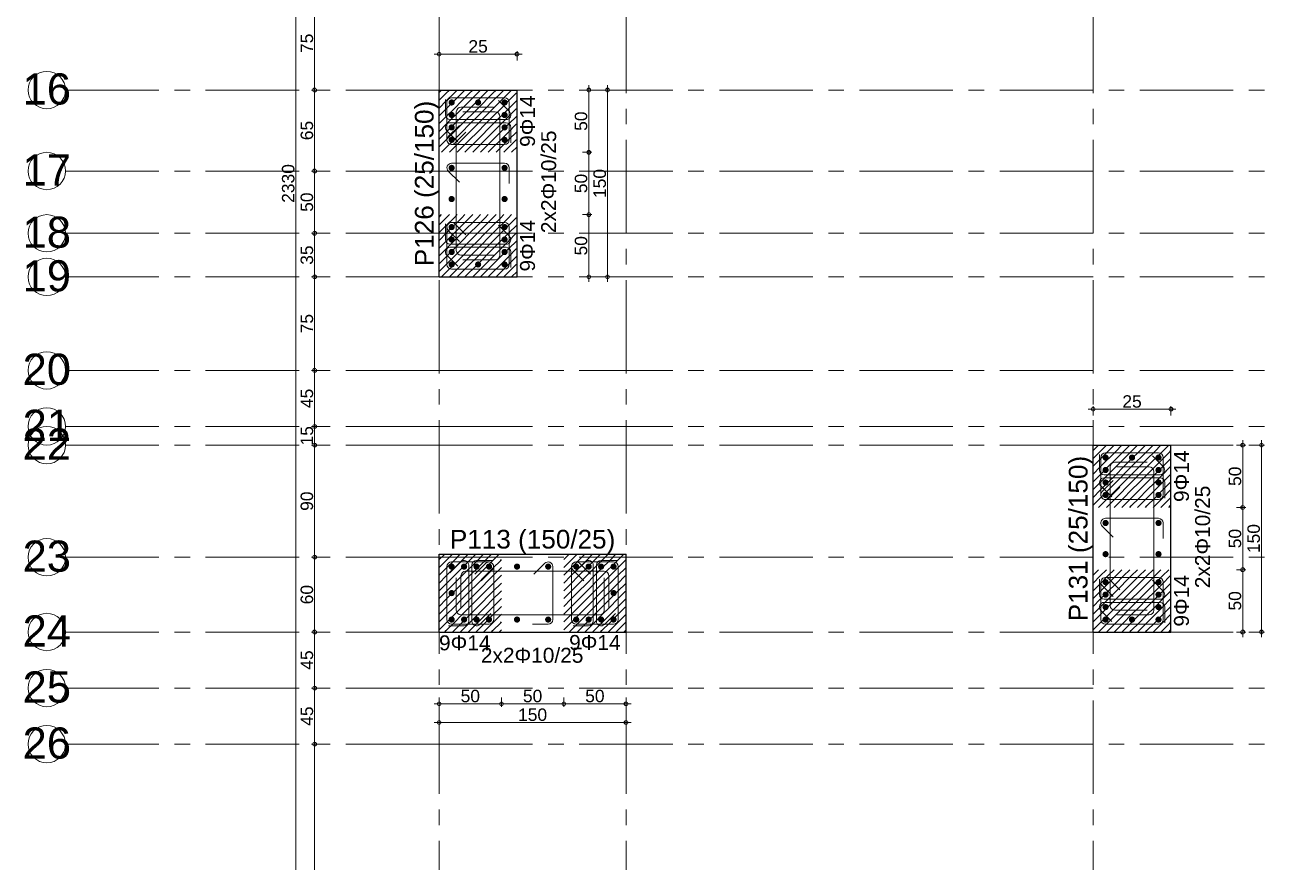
# Model space of a CAD drawing. Header units: millimetres. Extents: x 2232 to 85269, y -3593 to 5869.
# Drawn here: x 24404 to 25400, y 3782 to 4454 of the extents above; entities that cross this region are included whole.
import ezdxf

# ---------------------------------------------------------------- set-up
doc = ezdxf.new("R2010")
doc.units = ezdxf.units.MM
doc.linetypes.add('CENTER2', pattern=[112.5, 75, -12.5, 12.5, -12.5])
doc.linetypes.add('DASHDOT2', pattern=[12.7, 6.35, -3.175, 0, -3.175])
doc.layers.add('aks', color=251, linetype='DASHDOT2', lineweight=35)
for name, color, linetype in [('Donatı Yazısı', 7, 'Continuous'), ('Donatı Çizgisi', 7, 'Continuous'), ('Kolon', 7, 'Continuous'), ('Ölçülendirme', 7, 'Continuous')]:
    doc.layers.add(name, color=color, linetype=linetype)
doc.styles.add('arial_1_18', font='arial.ttf', dxfattribs={"height": 0.2})

# ---------------------------------------------------------------- blocks, each defined once
blk = doc.blocks.new('IDE999Entity6829')
at = {"layer": 'aks', "color": 250, "linetype": 'CENTER2', "lineweight": 5}
blk.add_lwpolyline([(12669.32, 200), (12669.32, 2530)], dxfattribs=at)
blk = doc.blocks.new('IDE999Entity6830')
at = {"layer": 'aks', "color": 250, "linetype": 'CENTER2', "lineweight": 5}
blk.add_lwpolyline([(12519.32, 200), (12519.32, 2530)], dxfattribs=at)
blk = doc.blocks.new('IDE999Entity6839')
at = {"layer": 'aks', "color": 250, "linetype": 'CENTER2', "lineweight": 5}
blk.add_lwpolyline([(13044.32, 200), (13044.32, 2530)], dxfattribs=at)

msp = doc.modelspace()

# ---------------------------------------------------------------- hatches: boundary and pattern name
at = {"layer": 'Donatı Çizgisi', "linetype": 'Continuous', "lineweight": 5}
h = msp.add_hatch(color=5, dxfattribs=at)
edge = h.paths.add_edge_path(flags=0)
edge.add_arc((24746.37, 4391.87), 2.5, 0, 360)
h = msp.add_hatch(color=5, dxfattribs=at)
edge = h.paths.add_edge_path(flags=0)
edge.add_arc((24767.62, 4391.87), 2.5, 0, 360)
h = msp.add_hatch(color=5, dxfattribs=at)
edge = h.paths.add_edge_path(flags=0)
edge.add_arc((24788.87, 4391.87), 2.5, 0, 360)
h = msp.add_hatch(color=5, dxfattribs=at)
edge = h.paths.add_edge_path(flags=0)
edge.add_arc((24746.37, 4381.87), 2.5, 0, 360)
h = msp.add_hatch(color=5, dxfattribs=at)
edge = h.paths.add_edge_path(flags=0)
edge.add_arc((24788.87, 4381.87), 2.5, 0, 360)
h = msp.add_hatch(color=5, dxfattribs=at)
edge = h.paths.add_edge_path(flags=0)
edge.add_arc((24746.37, 4371.87), 2.5, 0, 360)
h = msp.add_hatch(color=5, dxfattribs=at)
edge = h.paths.add_edge_path(flags=0)
edge.add_arc((24788.87, 4371.87), 2.5, 0, 360)
h = msp.add_hatch(color=5, dxfattribs=at)
edge = h.paths.add_edge_path(flags=0)
edge.add_arc((24746.37, 4361.87), 2.5, 0, 360)
h = msp.add_hatch(color=5, dxfattribs=at)
edge = h.paths.add_edge_path(flags=0)
edge.add_arc((24788.87, 4361.87), 2.5, 0, 360)
h = msp.add_hatch(color=5, dxfattribs=at)
edge = h.paths.add_edge_path(flags=0)
edge.add_arc((24746.37, 4339.37), 2.5, 0, 360)
h = msp.add_hatch(color=5, dxfattribs=at)
edge = h.paths.add_edge_path(flags=0)
edge.add_arc((24788.87, 4339.37), 2.5, 0, 360)
h = msp.add_hatch(color=5, dxfattribs=at)
edge = h.paths.add_edge_path(flags=0)
edge.add_arc((24746.37, 4314.37), 2.5, 0, 360)
h = msp.add_hatch(color=5, dxfattribs=at)
edge = h.paths.add_edge_path(flags=0)
edge.add_arc((24788.87, 4314.37), 2.5, 0, 360)
h = msp.add_hatch(color=5, dxfattribs=at)
edge = h.paths.add_edge_path(flags=0)
edge.add_arc((24746.37, 4291.87), 2.5, 0, 360)
h = msp.add_hatch(color=5, dxfattribs=at)
edge = h.paths.add_edge_path(flags=0)
edge.add_arc((24788.87, 4291.87), 2.5, 0, 360)
h = msp.add_hatch(color=5, dxfattribs=at)
edge = h.paths.add_edge_path(flags=0)
edge.add_arc((24746.37, 4281.87), 2.5, 0, 360)
h = msp.add_hatch(color=5, dxfattribs=at)
edge = h.paths.add_edge_path(flags=0)
edge.add_arc((24788.87, 4281.87), 2.5, 0, 360)
h = msp.add_hatch(color=5, dxfattribs=at)
edge = h.paths.add_edge_path(flags=0)
edge.add_arc((24746.37, 4271.87), 2.5, 0, 360)
h = msp.add_hatch(color=5, dxfattribs=at)
edge = h.paths.add_edge_path(flags=0)
edge.add_arc((24788.87, 4271.87), 2.5, 0, 360)
h = msp.add_hatch(color=5, dxfattribs=at)
edge = h.paths.add_edge_path(flags=0)
edge.add_arc((24746.37, 4261.87), 2.5, 0, 360)
h = msp.add_hatch(color=5, dxfattribs=at)
edge = h.paths.add_edge_path(flags=0)
edge.add_arc((24767.62, 4261.87), 2.5, 0, 360)
h = msp.add_hatch(color=5, dxfattribs=at)
edge = h.paths.add_edge_path(flags=0)
edge.add_arc((24788.87, 4261.87), 2.5, 0, 360)
h = msp.add_hatch(color=5, dxfattribs=at)
edge = h.paths.add_edge_path(flags=0)
edge.add_arc((25271.37, 4106.87), 2.5, 0, 360)
h = msp.add_hatch(color=5, dxfattribs=at)
edge = h.paths.add_edge_path(flags=0)
edge.add_arc((25292.62, 4106.87), 2.5, 0, 360)
h = msp.add_hatch(color=5, dxfattribs=at)
edge = h.paths.add_edge_path(flags=0)
edge.add_arc((25313.87, 4106.87), 2.5, 0, 360)
h = msp.add_hatch(color=5, dxfattribs=at)
edge = h.paths.add_edge_path(flags=0)
edge.add_arc((25271.37, 4096.87), 2.5, 0, 360)
h = msp.add_hatch(color=5, dxfattribs=at)
edge = h.paths.add_edge_path(flags=0)
edge.add_arc((25313.87, 4096.87), 2.5, 0, 360)
h = msp.add_hatch(color=5, dxfattribs=at)
edge = h.paths.add_edge_path(flags=0)
edge.add_arc((25271.37, 4086.87), 2.5, 0, 360)
h = msp.add_hatch(color=5, dxfattribs=at)
edge = h.paths.add_edge_path(flags=0)
edge.add_arc((25313.87, 4086.87), 2.5, 0, 360)
h = msp.add_hatch(color=5, dxfattribs=at)
edge = h.paths.add_edge_path(flags=0)
edge.add_arc((25271.37, 4076.87), 2.5, 0, 360)
h = msp.add_hatch(color=5, dxfattribs=at)
edge = h.paths.add_edge_path(flags=0)
edge.add_arc((25313.87, 4076.87), 2.5, 0, 360)
h = msp.add_hatch(color=5, dxfattribs=at)
edge = h.paths.add_edge_path(flags=0)
edge.add_arc((25271.37, 4054.37), 2.5, 0, 360)
h = msp.add_hatch(color=5, dxfattribs=at)
edge = h.paths.add_edge_path(flags=0)
edge.add_arc((25313.87, 4054.37), 2.5, 0, 360)
h = msp.add_hatch(color=5, dxfattribs=at)
edge = h.paths.add_edge_path(flags=0)
edge.add_arc((25271.37, 4029.37), 2.5, 0, 360)
h = msp.add_hatch(color=5, dxfattribs=at)
edge = h.paths.add_edge_path(flags=0)
edge.add_arc((25313.87, 4029.37), 2.5, 0, 360)
h = msp.add_hatch(color=5, dxfattribs=at)
edge = h.paths.add_edge_path(flags=0)
edge.add_arc((24746.37, 4019.37), 2.5, 0, 360)
h = msp.add_hatch(color=5, dxfattribs=at)
edge = h.paths.add_edge_path(flags=0)
edge.add_arc((24756.37, 4019.37), 2.5, 0, 360)
h = msp.add_hatch(color=5, dxfattribs=at)
edge = h.paths.add_edge_path(flags=0)
edge.add_arc((24766.37, 4019.37), 2.5, 0, 360)
h = msp.add_hatch(color=5, dxfattribs=at)
edge = h.paths.add_edge_path(flags=0)
edge.add_arc((24776.37, 4019.37), 2.5, 0, 360)
h = msp.add_hatch(color=5, dxfattribs=at)
edge = h.paths.add_edge_path(flags=0)
edge.add_arc((24798.87, 4019.37), 2.5, 0, 360)
h = msp.add_hatch(color=5, dxfattribs=at)
edge = h.paths.add_edge_path(flags=0)
edge.add_arc((24823.87, 4019.37), 2.5, 0, 360)
h = msp.add_hatch(color=5, dxfattribs=at)
edge = h.paths.add_edge_path(flags=0)
edge.add_arc((24846.37, 4019.37), 2.5, 0, 360)
h = msp.add_hatch(color=5, dxfattribs=at)
edge = h.paths.add_edge_path(flags=0)
edge.add_arc((24856.37, 4019.37), 2.5, 0, 360)
h = msp.add_hatch(color=5, dxfattribs=at)
edge = h.paths.add_edge_path(flags=0)
edge.add_arc((24866.37, 4019.37), 2.5, 0, 360)
h = msp.add_hatch(color=5, dxfattribs=at)
edge = h.paths.add_edge_path(flags=0)
edge.add_arc((24876.37, 4019.37), 2.5, 0, 360)
h = msp.add_hatch(color=5, dxfattribs=at)
edge = h.paths.add_edge_path(flags=0)
edge.add_arc((25271.37, 4006.87), 2.5, 0, 360)
h = msp.add_hatch(color=5, dxfattribs=at)
edge = h.paths.add_edge_path(flags=0)
edge.add_arc((25313.87, 4006.87), 2.5, 0, 360)
h = msp.add_hatch(color=5, dxfattribs=at)
edge = h.paths.add_edge_path(flags=0)
edge.add_arc((24746.37, 3998.12), 2.5, 0, 360)
h = msp.add_hatch(color=5, dxfattribs=at)
edge = h.paths.add_edge_path(flags=0)
edge.add_arc((24876.37, 3998.12), 2.5, 0, 360)
h = msp.add_hatch(color=5, dxfattribs=at)
edge = h.paths.add_edge_path(flags=0)
edge.add_arc((25271.37, 3996.87), 2.5, 0, 360)
h = msp.add_hatch(color=5, dxfattribs=at)
edge = h.paths.add_edge_path(flags=0)
edge.add_arc((25313.87, 3996.87), 2.5, 0, 360)
h = msp.add_hatch(color=5, dxfattribs=at)
edge = h.paths.add_edge_path(flags=0)
edge.add_arc((25271.37, 3986.87), 2.5, 0, 360)
h = msp.add_hatch(color=5, dxfattribs=at)
edge = h.paths.add_edge_path(flags=0)
edge.add_arc((25313.87, 3986.87), 2.5, 0, 360)
h = msp.add_hatch(color=5, dxfattribs=at)
edge = h.paths.add_edge_path(flags=0)
edge.add_arc((24746.37, 3976.87), 2.5, 0, 360)
h = msp.add_hatch(color=5, dxfattribs=at)
edge = h.paths.add_edge_path(flags=0)
edge.add_arc((24756.37, 3976.87), 2.5, 0, 360)
h = msp.add_hatch(color=5, dxfattribs=at)
edge = h.paths.add_edge_path(flags=0)
edge.add_arc((24766.37, 3976.87), 2.5, 0, 360)
h = msp.add_hatch(color=5, dxfattribs=at)
edge = h.paths.add_edge_path(flags=0)
edge.add_arc((24776.37, 3976.87), 2.5, 0, 360)
h = msp.add_hatch(color=5, dxfattribs=at)
edge = h.paths.add_edge_path(flags=0)
edge.add_arc((24798.87, 3976.87), 2.5, 0, 360)
h = msp.add_hatch(color=5, dxfattribs=at)
edge = h.paths.add_edge_path(flags=0)
edge.add_arc((24823.87, 3976.87), 2.5, 0, 360)
h = msp.add_hatch(color=5, dxfattribs=at)
edge = h.paths.add_edge_path(flags=0)
edge.add_arc((24846.37, 3976.87), 2.5, 0, 360)
h = msp.add_hatch(color=5, dxfattribs=at)
edge = h.paths.add_edge_path(flags=0)
edge.add_arc((24856.37, 3976.87), 2.5, 0, 360)
h = msp.add_hatch(color=5, dxfattribs=at)
edge = h.paths.add_edge_path(flags=0)
edge.add_arc((24866.37, 3976.87), 2.5, 0, 360)
h = msp.add_hatch(color=5, dxfattribs=at)
edge = h.paths.add_edge_path(flags=0)
edge.add_arc((24876.37, 3976.87), 2.5, 0, 360)
h = msp.add_hatch(color=5, dxfattribs=at)
edge = h.paths.add_edge_path(flags=0)
edge.add_arc((25271.37, 3976.87), 2.5, 0, 360)
h = msp.add_hatch(color=5, dxfattribs=at)
edge = h.paths.add_edge_path(flags=0)
edge.add_arc((25292.62, 3976.87), 2.5, 0, 360)
h = msp.add_hatch(color=5, dxfattribs=at)
edge = h.paths.add_edge_path(flags=0)
edge.add_arc((25313.87, 3976.87), 2.5, 0, 360)

# ---------------------------------------------------------------- linework, layer by layer
at = {"layer": 'aks', "color": 250, "linetype": 'CENTER2', "lineweight": 5}
for points in [[(24436.37, 4401.87), (24736.37, 4401.87)], [(24736.37, 4401.87), (27996.37, 4401.87)], [(24436.37, 4336.87), (24736.37, 4336.87)], [(24736.37, 4336.87), (27996.37, 4336.87)], [(24436.37, 4286.87), (24736.37, 4286.87)], [(24736.37, 4286.87), (27996.37, 4286.87)], [(24436.37, 4251.87), (24736.37, 4251.87)], [(24736.37, 4251.87), (27996.37, 4251.87)], [(24436.37, 4176.87), (24736.37, 4176.87)], [(24736.37, 4176.87), (27996.37, 4176.87)], [(24436.37, 4131.87), (24736.37, 4131.87)], [(24736.37, 4131.87), (27996.37, 4131.87)], [(24436.37, 4116.87), (24736.37, 4116.87)], [(24736.37, 4116.87), (27996.37, 4116.87)], [(24436.37, 4026.87), (24736.37, 4026.87)], [(24736.37, 4026.87), (27996.37, 4026.87)], [(24436.37, 3966.87), (24736.37, 3966.87)], [(24736.37, 3966.87), (27996.37, 3966.87)], [(24436.37, 3921.87), (24736.37, 3921.87)], [(24736.37, 3921.87), (27996.37, 3921.87)], [(24436.37, 3876.87), (24736.37, 3876.87)], [(24736.37, 3876.87), (27996.37, 3876.87)]]:
    msp.add_lwpolyline(points, dxfattribs=at)
at = {"layer": 'aks', "color": 30, "linetype": 'Continuous', "lineweight": 5}
for centre in [(24421.37, 4401.87), (24421.37, 4336.87), (24421.37, 4286.87), (24421.37, 4251.87), (24421.37, 4176.87), (24421.37, 4131.87), (24421.37, 4116.87), (24421.37, 4026.87), (24421.37, 3966.87), (24421.37, 3921.87), (24421.37, 3876.87)]:
    msp.add_circle(centre, 15, dxfattribs=at)
at = {"layer": 'Donatı Çizgisi', "color": 1, "linetype": 'Continuous', "lineweight": 5}
for points in [[(24741.37, 4381.87), (24741.37, 4394.37)], [(24783.93, 4393.36), (24792.77, 4384.52)], [(24750.12, 4273.12), (24750.12, 4384.37)], [(24753.87, 4388.12), (24779.87, 4388.12)], [(24781.37, 4384.37), (24755.37, 4384.37)], [(24790.12, 4378.12), (24745.12, 4378.12)], [(24745.12, 4375.62), (24790.12, 4375.62)], [(24785.12, 4269.37), (24785.12, 4380.62)], [(24793.87, 4371.87), (24793.87, 4359.37)], [(24751.3, 4360.38), (24742.46, 4369.22)], [(24746.37, 4343.12), (24788.87, 4343.12)], [(24752.55, 4327.88), (24743.71, 4336.72)], [(24792.62, 4339.37), (24792.62, 4326.87)], [(24741.37, 4281.87), (24741.37, 4294.37)], [(24783.93, 4293.36), (24792.77, 4284.52)], [(24790.12, 4278.12), (24745.12, 4278.12)], [(24745.12, 4275.62), (24790.12, 4275.62)], [(24751.3, 4260.38), (24742.46, 4269.22)], [(24779.87, 4269.37), (24753.87, 4269.37)], [(24755.37, 4265.62), (24781.37, 4265.62)], [(24793.87, 4271.87), (24793.87, 4259.37)], [(25266.37, 4096.87), (25266.37, 4109.37)], [(25278.87, 4103.12), (25304.87, 4103.12)], [(25308.93, 4108.36), (25317.77, 4099.52)], [(25315.12, 4093.12), (25270.12, 4093.12)], [(25275.12, 3988.12), (25275.12, 4099.37)], [(25306.37, 4099.37), (25280.37, 4099.37)], [(25310.12, 3984.37), (25310.12, 4095.62)], [(25276.3, 4075.38), (25267.46, 4084.22)], [(25270.12, 4090.62), (25315.12, 4090.62)], [(25318.87, 4086.87), (25318.87, 4074.37)], [(25271.37, 4058.12), (25313.87, 4058.12)], [(25317.62, 4054.37), (25317.62, 4041.87)], [(25277.55, 4042.88), (25268.71, 4051.72)], [(24744.87, 4014.43), (24753.71, 4023.27)], [(24766.37, 4024.37), (24778.87, 4024.37)], [(24844.87, 4014.43), (24853.71, 4023.27)], [(24866.37, 4024.37), (24878.87, 4024.37)], [(24757.62, 4015.62), (24868.87, 4015.62)], [(24760.12, 4020.62), (24760.12, 3975.62)], [(24762.62, 3975.62), (24762.62, 4020.62)], [(24812.37, 4013.18), (24821.21, 4022.02)], [(24827.62, 4019.37), (24827.62, 3976.87)], [(24860.12, 4020.62), (24860.12, 3975.62)], [(24862.62, 3975.62), (24862.62, 4020.62)], [(24750.12, 4010.37), (24750.12, 3984.37)], [(24753.87, 3985.87), (24753.87, 4011.87)], [(24868.87, 3984.37), (24868.87, 4010.37)], [(24872.62, 4011.87), (24872.62, 3985.87)], [(25266.37, 3996.87), (25266.37, 4009.37)], [(25308.93, 4008.36), (25317.77, 3999.52)], [(25276.3, 3975.38), (25267.46, 3984.22)], [(25315.12, 3993.12), (25270.12, 3993.12)], [(25270.12, 3990.62), (25315.12, 3990.62)], [(25304.87, 3984.37), (25278.87, 3984.37)], [(25318.87, 3986.87), (25318.87, 3974.37)], [(24753.87, 3980.62), (24865.12, 3980.62)], [(24777.86, 3981.8), (24769.02, 3972.97)], [(24877.86, 3981.8), (24869.02, 3972.97)], [(25280.37, 3980.62), (25306.37, 3980.62)], [(24756.37, 3971.87), (24743.87, 3971.87)], [(24823.87, 3973.12), (24811.37, 3973.12)], [(24856.37, 3971.87), (24843.87, 3971.87)]]:
    msp.add_lwpolyline(points, dxfattribs=at)
at = {"layer": 'Donatı Çizgisi', "color": 5, "linetype": 'Continuous', "lineweight": 5}
for points in [[(24742.62, 4361.87), (24742.62, 4391.87)], [(24746.37, 4395.62), (24788.87, 4395.62)], [(24792.62, 4391.87), (24792.62, 4361.87)], [(24743.71, 4364.52), (24752.55, 4373.36)], [(24757.86, 4368.05), (24749.02, 4359.22)], [(24788.87, 4358.12), (24746.37, 4358.12)], [(24788.87, 4295.62), (24746.37, 4295.62)], [(24757.86, 4285.68), (24749.02, 4294.52)], [(24742.62, 4291.87), (24742.62, 4261.87)], [(24743.71, 4289.22), (24752.55, 4280.38)], [(24792.62, 4261.87), (24792.62, 4291.87)], [(24746.37, 4258.12), (24788.87, 4258.12)], [(25267.62, 4076.87), (25267.62, 4106.87)], [(25271.37, 4110.62), (25313.87, 4110.62)], [(25317.62, 4106.87), (25317.62, 4076.87)], [(25268.71, 4079.52), (25277.55, 4088.36)], [(25282.86, 4083.05), (25274.02, 4074.22)], [(25313.87, 4073.12), (25271.37, 4073.12)], [(24776.37, 4023.12), (24746.37, 4023.12)], [(24846.37, 4023.12), (24876.37, 4023.12)], [(24742.62, 4019.37), (24742.62, 3976.87)], [(24773.71, 4022.02), (24764.87, 4013.18)], [(24770.18, 4007.88), (24779.02, 4016.72)], [(24780.12, 3976.87), (24780.12, 4019.37)], [(24842.62, 3976.87), (24842.62, 4019.37)], [(24852.55, 4007.88), (24843.71, 4016.72)], [(24849.02, 4022.02), (24857.86, 4013.18)], [(24880.12, 4019.37), (24880.12, 3976.87)], [(25267.62, 4006.87), (25267.62, 3976.87)], [(25268.71, 4004.22), (25277.55, 3995.38)], [(25313.87, 4010.62), (25271.37, 4010.62)], [(25282.86, 4000.68), (25274.02, 4009.52)], [(25317.62, 3976.87), (25317.62, 4006.87)], [(24746.37, 3973.12), (24776.37, 3973.12)], [(24876.37, 3973.12), (24846.37, 3973.12)], [(25271.37, 3973.12), (25313.87, 3973.12)]]:
    msp.add_lwpolyline(points, dxfattribs=at)
for centre, start, end in [((24746.37, 4391.87), 90, 180), ((24788.87, 4391.87), 0, 90), ((24746.37, 4361.87), 135, 270), ((24746.37, 4361.87), 180, 315), ((24788.87, 4361.87), 270, 0), ((24746.37, 4291.87), 45, 180), ((24746.37, 4291.87), 90, 225), ((24788.87, 4291.87), 0, 90), ((24746.37, 4261.87), 180, 270), ((24788.87, 4261.87), 270, 0), ((25271.37, 4106.87), 90, 180), ((25313.87, 4106.87), 0, 90), ((25271.37, 4076.87), 135, 270), ((25271.37, 4076.87), 180, 315), ((25313.87, 4076.87), 270, 0), ((24746.37, 4019.37), 90, 180), ((24776.37, 4019.37), 0, 135), ((24776.37, 4019.37), 315, 90), ((24846.37, 4019.37), 90, 225), ((24846.37, 4019.37), 45, 180), ((24876.37, 4019.37), 0, 90), ((25271.37, 4006.87), 45, 180), ((25271.37, 4006.87), 90, 225), ((25313.87, 4006.87), 0, 90), ((24746.37, 3976.87), 180, 270), ((24776.37, 3976.87), 270, 0), ((24846.37, 3976.87), 180, 270), ((24876.37, 3976.87), 270, 0), ((25271.37, 3976.87), 180, 270), ((25313.87, 3976.87), 270, 0)]:
    msp.add_arc(centre, 3.75, start, end, dxfattribs=at)
at = {"layer": 'Donatı Çizgisi', "color": 1, "linetype": 'Continuous', "lineweight": 5}
for centre, start, end in [((24745.12, 4381.87), 180, 270), ((24753.87, 4384.37), 90, 180), ((24781.37, 4380.62), 0, 90), ((24790.12, 4381.87), 270, 45), ((24745.12, 4371.87), 90, 225), ((24790.12, 4371.87), 0, 90), ((24746.37, 4339.37), 90, 225), ((24788.87, 4339.37), 0, 90), ((24790.12, 4281.87), 270, 45), ((24745.12, 4281.87), 180, 270), ((24745.12, 4271.87), 90, 225), ((24753.87, 4273.12), 180, 270), ((24790.12, 4271.87), 0, 90), ((24781.37, 4269.37), 270, 0), ((25278.87, 4099.37), 90, 180), ((25270.12, 4096.87), 180, 270), ((25306.37, 4095.62), 0, 90), ((25315.12, 4096.87), 270, 45), ((25270.12, 4086.87), 90, 225), ((25315.12, 4086.87), 0, 90), ((25271.37, 4054.37), 90, 225), ((25313.87, 4054.37), 0, 90), ((24756.37, 4020.62), 0, 135), ((24766.37, 4020.62), 90, 180), ((24823.87, 4019.37), 0, 135), ((24856.37, 4020.62), 0, 135), ((24866.37, 4020.62), 90, 180), ((24757.62, 4011.87), 90, 180), ((24868.87, 4011.87), 0, 90), ((25270.12, 3996.87), 180, 270), ((25315.12, 3996.87), 270, 45), ((24753.87, 3984.37), 180, 270), ((24865.12, 3984.37), 270, 0), ((25270.12, 3986.87), 90, 225), ((25278.87, 3988.12), 180, 270), ((25306.37, 3984.37), 270, 0), ((25315.12, 3986.87), 0, 90), ((24756.37, 3975.62), 270, 0), ((24766.37, 3975.62), 180, 315), ((24823.87, 3976.87), 270, 0), ((24856.37, 3975.62), 270, 0), ((24866.37, 3975.62), 180, 315)]:
    msp.add_arc(centre, 3.75, start, end, dxfattribs=at)
at = {"layer": 'Kolon', "color": 251, "linetype": 'Continuous', "lineweight": -3}
for points in [[(24736.37, 4399.94), (24738.29, 4401.87)], [(24742.04, 4399.37), (24744.54, 4401.87)], [(24748.29, 4399.37), (24750.79, 4401.87)], [(24754.54, 4399.37), (24757.04, 4401.87)], [(24760.79, 4399.37), (24763.29, 4401.87)], [(24767.04, 4399.37), (24769.54, 4401.87)], [(24773.29, 4399.37), (24775.79, 4401.87)], [(24779.54, 4399.37), (24782.04, 4401.87)], [(24785.79, 4399.37), (24788.29, 4401.87)], [(24792.04, 4399.37), (24794.54, 4401.87)], [(24736.37, 4393.69), (24742.04, 4399.37)], [(24736.37, 4387.44), (24742.04, 4393.12)], [(24742.04, 4386.87), (24754.54, 4399.37)], [(24742.04, 4393.12), (24748.29, 4399.37)], [(24748.29, 4386.87), (24754.54, 4393.12)], [(24754.54, 4386.87), (24767.04, 4399.37)], [(24754.54, 4393.12), (24760.79, 4399.37)], [(24760.79, 4386.87), (24767.04, 4393.12)], [(24767.04, 4386.87), (24779.54, 4399.37)], [(24767.04, 4393.12), (24773.29, 4399.37)], [(24773.29, 4386.87), (24779.54, 4393.12)], [(24779.54, 4386.87), (24792.04, 4399.37)], [(24779.54, 4393.12), (24785.79, 4399.37)], [(24785.79, 4386.87), (24792.04, 4393.12)], [(24792.04, 4393.12), (24798.29, 4399.37)], [(24792.04, 4386.87), (24798.87, 4393.69)], [(24798.29, 4399.37), (24798.87, 4399.94)], [(24736.37, 4381.19), (24742.04, 4386.87)], [(24742.04, 4374.37), (24754.54, 4386.87)], [(24742.04, 4380.62), (24748.29, 4386.87)], [(24754.54, 4374.37), (24767.04, 4386.87)], [(24754.54, 4380.62), (24760.79, 4386.87)], [(24767.04, 4374.37), (24779.54, 4386.87)], [(24767.04, 4380.62), (24773.29, 4386.87)], [(24779.54, 4374.37), (24792.04, 4386.87)], [(24779.54, 4380.62), (24785.79, 4386.87)], [(24792.04, 4380.62), (24798.29, 4386.87)], [(24798.29, 4386.87), (24798.87, 4387.44)], [(24736.37, 4374.94), (24742.04, 4380.62)], [(24736.37, 4368.69), (24742.04, 4374.37)], [(24742.04, 4361.87), (24754.54, 4374.37)], [(24742.04, 4368.12), (24748.29, 4374.37)], [(24748.29, 4374.37), (24754.54, 4380.62)], [(24754.54, 4361.87), (24767.04, 4374.37)], [(24754.54, 4368.12), (24760.79, 4374.37)], [(24760.79, 4374.37), (24767.04, 4380.62)], [(24767.04, 4361.87), (24779.54, 4374.37)], [(24767.04, 4368.12), (24773.29, 4374.37)], [(24773.29, 4374.37), (24779.54, 4380.62)], [(24779.54, 4361.87), (24792.04, 4374.37)], [(24779.54, 4368.12), (24785.79, 4374.37)], [(24785.79, 4374.37), (24792.04, 4380.62)], [(24792.04, 4374.37), (24798.87, 4381.19)], [(24792.04, 4368.12), (24798.29, 4374.37)], [(24798.29, 4374.37), (24798.87, 4374.94)], [(24736.37, 4362.44), (24742.04, 4368.12)], [(24736.37, 4356.19), (24742.04, 4361.87)], [(24742.04, 4355.62), (24748.29, 4361.87)], [(24744.54, 4351.87), (24754.54, 4361.87)], [(24748.29, 4361.87), (24754.54, 4368.12)], [(24754.54, 4355.62), (24760.79, 4361.87)], [(24757.04, 4351.87), (24767.04, 4361.87)], [(24760.79, 4361.87), (24767.04, 4368.12)], [(24767.04, 4355.62), (24773.29, 4361.87)], [(24769.54, 4351.87), (24779.54, 4361.87)], [(24773.29, 4361.87), (24779.54, 4368.12)], [(24779.54, 4355.62), (24785.79, 4361.87)], [(24782.04, 4351.87), (24792.04, 4361.87)], [(24785.79, 4361.87), (24792.04, 4368.12)], [(24792.04, 4361.87), (24798.87, 4368.69)], [(24792.04, 4355.62), (24798.29, 4361.87)], [(24798.29, 4361.87), (24798.87, 4362.44)], [(24738.29, 4351.87), (24742.04, 4355.62)], [(24750.79, 4351.87), (24754.54, 4355.62)], [(24763.29, 4351.87), (24767.04, 4355.62)], [(24775.79, 4351.87), (24779.54, 4355.62)], [(24788.29, 4351.87), (24792.04, 4355.62)], [(24794.54, 4351.87), (24798.87, 4356.19)], [(24736.37, 4299.94), (24738.29, 4301.87)], [(24736.37, 4293.69), (24742.04, 4299.37)], [(24736.37, 4287.44), (24742.04, 4293.12)], [(24742.04, 4299.37), (24744.54, 4301.87)], [(24742.04, 4286.87), (24754.54, 4299.37)], [(24742.04, 4293.12), (24748.29, 4299.37)], [(24748.29, 4299.37), (24750.79, 4301.87)], [(24748.29, 4286.87), (24754.54, 4293.12)], [(24754.54, 4299.37), (24757.04, 4301.87)], [(24754.54, 4286.87), (24767.04, 4299.37)], [(24754.54, 4293.12), (24760.79, 4299.37)], [(24760.79, 4299.37), (24763.29, 4301.87)], [(24760.79, 4286.87), (24767.04, 4293.12)], [(24767.04, 4299.37), (24769.54, 4301.87)], [(24767.04, 4286.87), (24779.54, 4299.37)], [(24767.04, 4293.12), (24773.29, 4299.37)], [(24773.29, 4299.37), (24775.79, 4301.87)], [(24773.29, 4286.87), (24779.54, 4293.12)], [(24779.54, 4299.37), (24782.04, 4301.87)], [(24779.54, 4286.87), (24792.04, 4299.37)], [(24779.54, 4293.12), (24785.79, 4299.37)], [(24785.79, 4299.37), (24788.29, 4301.87)], [(24785.79, 4286.87), (24792.04, 4293.12)], [(24792.04, 4299.37), (24794.54, 4301.87)], [(24792.04, 4293.12), (24798.29, 4299.37)], [(24792.04, 4286.87), (24798.87, 4293.69)], [(24798.29, 4299.37), (24798.87, 4299.94)], [(24736.37, 4281.19), (24742.04, 4286.87)], [(24742.04, 4274.37), (24754.54, 4286.87)], [(24742.04, 4280.62), (24748.29, 4286.87)], [(24754.54, 4274.37), (24767.04, 4286.87)], [(24754.54, 4280.62), (24760.79, 4286.87)], [(24767.04, 4274.37), (24779.54, 4286.87)], [(24767.04, 4280.62), (24773.29, 4286.87)], [(24779.54, 4274.37), (24792.04, 4286.87)], [(24779.54, 4280.62), (24785.79, 4286.87)], [(24792.04, 4280.62), (24798.29, 4286.87)], [(24798.29, 4286.87), (24798.87, 4287.44)], [(24736.37, 4274.94), (24742.04, 4280.62)], [(24736.37, 4268.69), (24742.04, 4274.37)], [(24742.04, 4261.87), (24754.54, 4274.37)], [(24742.04, 4268.12), (24748.29, 4274.37)], [(24748.29, 4274.37), (24754.54, 4280.62)], [(24754.54, 4261.87), (24767.04, 4274.37)], [(24754.54, 4268.12), (24760.79, 4274.37)], [(24760.79, 4274.37), (24767.04, 4280.62)], [(24767.04, 4261.87), (24779.54, 4274.37)], [(24767.04, 4268.12), (24773.29, 4274.37)], [(24773.29, 4274.37), (24779.54, 4280.62)], [(24779.54, 4261.87), (24792.04, 4274.37)], [(24779.54, 4268.12), (24785.79, 4274.37)], [(24785.79, 4274.37), (24792.04, 4280.62)], [(24792.04, 4274.37), (24798.87, 4281.19)], [(24792.04, 4268.12), (24798.29, 4274.37)], [(24798.29, 4274.37), (24798.87, 4274.94)], [(24736.37, 4262.44), (24742.04, 4268.12)], [(24748.29, 4261.87), (24754.54, 4268.12)], [(24760.79, 4261.87), (24767.04, 4268.12)], [(24773.29, 4261.87), (24779.54, 4268.12)], [(24785.79, 4261.87), (24792.04, 4268.12)], [(24792.04, 4261.87), (24798.87, 4268.69)], [(24798.29, 4261.87), (24798.87, 4262.44)], [(24736.37, 4256.19), (24742.04, 4261.87)], [(24738.29, 4251.87), (24742.04, 4255.62)], [(24742.04, 4255.62), (24748.29, 4261.87)], [(24744.54, 4251.87), (24754.54, 4261.87)], [(24750.79, 4251.87), (24754.54, 4255.62)], [(24754.54, 4255.62), (24760.79, 4261.87)], [(24757.04, 4251.87), (24767.04, 4261.87)], [(24763.29, 4251.87), (24767.04, 4255.62)], [(24767.04, 4255.62), (24773.29, 4261.87)], [(24769.54, 4251.87), (24779.54, 4261.87)], [(24775.79, 4251.87), (24779.54, 4255.62)], [(24779.54, 4255.62), (24785.79, 4261.87)], [(24782.04, 4251.87), (24792.04, 4261.87)], [(24788.29, 4251.87), (24792.04, 4255.62)], [(24792.04, 4255.62), (24798.29, 4261.87)], [(24794.54, 4251.87), (24798.87, 4256.19)], [(25261.37, 4112.44), (25265.79, 4116.87)], [(25267.04, 4111.87), (25272.04, 4116.87)], [(25273.29, 4111.87), (25278.29, 4116.87)], [(25279.54, 4111.87), (25284.54, 4116.87)], [(25285.79, 4111.87), (25290.79, 4116.87)], [(25292.04, 4111.87), (25297.04, 4116.87)], [(25298.29, 4111.87), (25303.29, 4116.87)], [(25304.54, 4111.87), (25309.54, 4116.87)], [(25310.79, 4111.87), (25315.79, 4116.87)], [(25317.04, 4111.87), (25322.04, 4116.87)], [(25261.37, 4106.19), (25267.04, 4111.87)], [(25261.37, 4099.94), (25267.04, 4105.62)], [(25267.04, 4099.37), (25279.54, 4111.87)], [(25267.04, 4105.62), (25273.29, 4111.87)], [(25273.29, 4099.37), (25279.54, 4105.62)], [(25279.54, 4099.37), (25292.04, 4111.87)], [(25279.54, 4105.62), (25285.79, 4111.87)], [(25285.79, 4099.37), (25292.04, 4105.62)], [(25292.04, 4099.37), (25304.54, 4111.87)], [(25292.04, 4105.62), (25298.29, 4111.87)], [(25298.29, 4099.37), (25304.54, 4105.62)], [(25304.54, 4099.37), (25317.04, 4111.87)], [(25304.54, 4105.62), (25310.79, 4111.87)], [(25310.79, 4099.37), (25317.04, 4105.62)], [(25317.04, 4105.62), (25323.29, 4111.87)], [(25317.04, 4099.37), (25323.87, 4106.19)], [(25323.29, 4111.87), (25323.87, 4112.44)], [(25261.37, 4093.69), (25267.04, 4099.37)], [(25261.37, 4087.44), (25267.04, 4093.12)], [(25267.04, 4086.87), (25279.54, 4099.37)], [(25267.04, 4093.12), (25273.29, 4099.37)], [(25273.29, 4086.87), (25279.54, 4093.12)], [(25279.54, 4086.87), (25292.04, 4099.37)], [(25279.54, 4093.12), (25285.79, 4099.37)], [(25285.79, 4086.87), (25292.04, 4093.12)], [(25292.04, 4086.87), (25304.54, 4099.37)], [(25292.04, 4093.12), (25298.29, 4099.37)], [(25298.29, 4086.87), (25304.54, 4093.12)], [(25304.54, 4086.87), (25317.04, 4099.37)], [(25304.54, 4093.12), (25310.79, 4099.37)], [(25310.79, 4086.87), (25317.04, 4093.12)], [(25317.04, 4093.12), (25323.29, 4099.37)], [(25317.04, 4086.87), (25323.87, 4093.69)], [(25323.29, 4099.37), (25323.87, 4099.94)], [(25261.37, 4081.19), (25267.04, 4086.87)], [(25267.04, 4074.37), (25279.54, 4086.87)], [(25267.04, 4080.62), (25273.29, 4086.87)], [(25279.54, 4074.37), (25292.04, 4086.87)], [(25279.54, 4080.62), (25285.79, 4086.87)], [(25292.04, 4074.37), (25304.54, 4086.87)], [(25292.04, 4080.62), (25298.29, 4086.87)], [(25304.54, 4074.37), (25317.04, 4086.87)], [(25304.54, 4080.62), (25310.79, 4086.87)], [(25317.04, 4080.62), (25323.29, 4086.87)], [(25323.29, 4086.87), (25323.87, 4087.44)], [(25261.37, 4074.94), (25267.04, 4080.62)], [(25261.37, 4068.69), (25267.04, 4074.37)], [(25267.04, 4068.12), (25273.29, 4074.37)], [(25272.04, 4066.87), (25279.54, 4074.37)], [(25273.29, 4074.37), (25279.54, 4080.62)], [(25279.54, 4068.12), (25285.79, 4074.37)], [(25284.54, 4066.87), (25292.04, 4074.37)], [(25285.79, 4074.37), (25292.04, 4080.62)], [(25292.04, 4068.12), (25298.29, 4074.37)], [(25297.04, 4066.87), (25304.54, 4074.37)], [(25298.29, 4074.37), (25304.54, 4080.62)], [(25304.54, 4068.12), (25310.79, 4074.37)], [(25309.54, 4066.87), (25317.04, 4074.37)], [(25310.79, 4074.37), (25317.04, 4080.62)], [(25317.04, 4074.37), (25323.87, 4081.19)], [(25317.04, 4068.12), (25323.29, 4074.37)], [(25323.29, 4074.37), (25323.87, 4074.94)], [(25265.79, 4066.87), (25267.04, 4068.12)], [(25278.29, 4066.87), (25279.54, 4068.12)], [(25290.79, 4066.87), (25292.04, 4068.12)], [(25303.29, 4066.87), (25304.54, 4068.12)], [(25315.79, 4066.87), (25317.04, 4068.12)], [(25322.04, 4066.87), (25323.87, 4068.69)], [(24736.37, 4024.94), (24740.79, 4029.37)], [(24736.37, 4018.69), (24742.04, 4024.37)], [(24742.04, 4024.37), (24747.04, 4029.37)], [(24742.04, 4011.87), (24754.54, 4024.37)], [(24742.04, 4018.12), (24748.29, 4024.37)], [(24748.29, 4024.37), (24753.29, 4029.37)], [(24754.54, 4024.37), (24759.54, 4029.37)], [(24754.54, 4011.87), (24767.04, 4024.37)], [(24754.54, 4018.12), (24760.79, 4024.37)], [(24760.79, 4024.37), (24765.79, 4029.37)], [(24767.04, 4024.37), (24772.04, 4029.37)], [(24767.04, 4011.87), (24779.54, 4024.37)], [(24767.04, 4018.12), (24773.29, 4024.37)], [(24773.29, 4024.37), (24778.29, 4029.37)], [(24779.54, 4024.37), (24784.54, 4029.37)], [(24779.54, 4018.12), (24785.79, 4024.37)], [(24785.79, 4024.37), (24786.37, 4024.94)], [(24836.37, 4024.94), (24840.79, 4029.37)], [(24836.37, 4018.69), (24842.04, 4024.37)], [(24842.04, 4024.37), (24847.04, 4029.37)], [(24842.04, 4011.87), (24854.54, 4024.37)], [(24842.04, 4018.12), (24848.29, 4024.37)], [(24848.29, 4024.37), (24853.29, 4029.37)], [(24854.54, 4024.37), (24859.54, 4029.37)], [(24854.54, 4011.87), (24867.04, 4024.37)], [(24854.54, 4018.12), (24860.79, 4024.37)], [(24860.79, 4024.37), (24865.79, 4029.37)], [(24867.04, 4024.37), (24872.04, 4029.37)], [(24867.04, 4011.87), (24879.54, 4024.37)], [(24867.04, 4018.12), (24873.29, 4024.37)], [(24873.29, 4024.37), (24878.29, 4029.37)], [(24879.54, 4024.37), (24884.54, 4029.37)], [(24879.54, 4018.12), (24885.79, 4024.37)], [(24885.79, 4024.37), (24886.37, 4024.94)], [(24736.37, 4012.44), (24742.04, 4018.12)], [(24748.29, 4011.87), (24754.54, 4018.12)], [(24760.79, 4011.87), (24767.04, 4018.12)], [(24773.29, 4011.87), (24779.54, 4018.12)], [(24779.54, 4011.87), (24786.37, 4018.69)], [(24836.37, 4012.44), (24842.04, 4018.12)], [(24848.29, 4011.87), (24854.54, 4018.12)], [(24860.79, 4011.87), (24867.04, 4018.12)], [(24873.29, 4011.87), (24879.54, 4018.12)], [(24879.54, 4011.87), (24886.37, 4018.69)], [(25261.37, 4012.44), (25265.79, 4016.87)], [(25267.04, 4011.87), (25272.04, 4016.87)], [(25273.29, 4011.87), (25278.29, 4016.87)], [(25279.54, 4011.87), (25284.54, 4016.87)], [(25285.79, 4011.87), (25290.79, 4016.87)], [(25292.04, 4011.87), (25297.04, 4016.87)], [(25298.29, 4011.87), (25303.29, 4016.87)], [(25304.54, 4011.87), (25309.54, 4016.87)], [(25310.79, 4011.87), (25315.79, 4016.87)], [(25317.04, 4011.87), (25322.04, 4016.87)], [(24736.37, 4006.19), (24742.04, 4011.87)], [(24736.37, 3999.94), (24742.04, 4005.62)], [(24742.04, 3999.37), (24754.54, 4011.87)], [(24742.04, 4005.62), (24748.29, 4011.87)], [(24748.29, 3999.37), (24754.54, 4005.62)], [(24754.54, 3999.37), (24767.04, 4011.87)], [(24754.54, 4005.62), (24760.79, 4011.87)], [(24760.79, 3999.37), (24767.04, 4005.62)], [(24767.04, 3999.37), (24779.54, 4011.87)], [(24767.04, 4005.62), (24773.29, 4011.87)], [(24773.29, 3999.37), (24779.54, 4005.62)], [(24779.54, 4005.62), (24785.79, 4011.87)], [(24779.54, 3999.37), (24786.37, 4006.19)], [(24785.79, 4011.87), (24786.37, 4012.44)], [(24836.37, 4006.19), (24842.04, 4011.87)], [(24836.37, 3999.94), (24842.04, 4005.62)], [(24842.04, 3999.37), (24854.54, 4011.87)], [(24842.04, 4005.62), (24848.29, 4011.87)], [(24848.29, 3999.37), (24854.54, 4005.62)], [(24854.54, 3999.37), (24867.04, 4011.87)], [(24854.54, 4005.62), (24860.79, 4011.87)], [(24860.79, 3999.37), (24867.04, 4005.62)], [(24867.04, 3999.37), (24879.54, 4011.87)], [(24867.04, 4005.62), (24873.29, 4011.87)], [(24873.29, 3999.37), (24879.54, 4005.62)], [(24879.54, 4005.62), (24885.79, 4011.87)], [(24879.54, 3999.37), (24886.37, 4006.19)], [(24885.79, 4011.87), (24886.37, 4012.44)], [(25261.37, 4006.19), (25267.04, 4011.87)], [(25261.37, 3999.94), (25267.04, 4005.62)], [(25267.04, 3999.37), (25279.54, 4011.87)], [(25267.04, 4005.62), (25273.29, 4011.87)], [(25273.29, 3999.37), (25279.54, 4005.62)], [(25279.54, 3999.37), (25292.04, 4011.87)], [(25279.54, 4005.62), (25285.79, 4011.87)], [(25285.79, 3999.37), (25292.04, 4005.62)], [(25292.04, 3999.37), (25304.54, 4011.87)], [(25292.04, 4005.62), (25298.29, 4011.87)], [(25298.29, 3999.37), (25304.54, 4005.62)], [(25304.54, 3999.37), (25317.04, 4011.87)], [(25304.54, 4005.62), (25310.79, 4011.87)], [(25310.79, 3999.37), (25317.04, 4005.62)], [(25317.04, 4005.62), (25323.29, 4011.87)], [(25317.04, 3999.37), (25323.87, 4006.19)], [(25323.29, 4011.87), (25323.87, 4012.44)], [(24736.37, 3993.69), (24742.04, 3999.37)], [(24742.04, 3986.87), (24754.54, 3999.37)], [(24742.04, 3993.12), (24748.29, 3999.37)], [(24754.54, 3986.87), (24767.04, 3999.37)], [(24754.54, 3993.12), (24760.79, 3999.37)], [(24767.04, 3986.87), (24779.54, 3999.37)], [(24767.04, 3993.12), (24773.29, 3999.37)], [(24779.54, 3993.12), (24785.79, 3999.37)], [(24779.54, 3986.87), (24786.37, 3993.69)], [(24785.79, 3999.37), (24786.37, 3999.94)], [(24836.37, 3993.69), (24842.04, 3999.37)], [(24842.04, 3986.87), (24854.54, 3999.37)], [(24842.04, 3993.12), (24848.29, 3999.37)], [(24854.54, 3986.87), (24867.04, 3999.37)], [(24854.54, 3993.12), (24860.79, 3999.37)], [(24867.04, 3986.87), (24879.54, 3999.37)], [(24867.04, 3993.12), (24873.29, 3999.37)], [(24879.54, 3993.12), (24885.79, 3999.37)], [(24879.54, 3986.87), (24886.37, 3993.69)], [(24885.79, 3999.37), (24886.37, 3999.94)], [(25261.37, 3993.69), (25267.04, 3999.37)], [(25267.04, 3986.87), (25279.54, 3999.37)], [(25267.04, 3993.12), (25273.29, 3999.37)], [(25279.54, 3986.87), (25292.04, 3999.37)], [(25279.54, 3993.12), (25285.79, 3999.37)], [(25292.04, 3986.87), (25304.54, 3999.37)], [(25292.04, 3993.12), (25298.29, 3999.37)], [(25304.54, 3986.87), (25317.04, 3999.37)], [(25304.54, 3993.12), (25310.79, 3999.37)], [(25317.04, 3993.12), (25323.29, 3999.37)], [(25317.04, 3986.87), (25323.87, 3993.69)], [(25323.29, 3999.37), (25323.87, 3999.94)], [(24736.37, 3987.44), (24742.04, 3993.12)], [(24736.37, 3981.19), (24742.04, 3986.87)], [(24742.04, 3974.37), (24754.54, 3986.87)], [(24742.04, 3980.62), (24748.29, 3986.87)], [(24748.29, 3986.87), (24754.54, 3993.12)], [(24754.54, 3974.37), (24767.04, 3986.87)], [(24754.54, 3980.62), (24760.79, 3986.87)], [(24760.79, 3986.87), (24767.04, 3993.12)], [(24767.04, 3974.37), (24779.54, 3986.87)], [(24767.04, 3980.62), (24773.29, 3986.87)], [(24773.29, 3986.87), (24779.54, 3993.12)], [(24779.54, 3980.62), (24785.79, 3986.87)], [(24785.79, 3986.87), (24786.37, 3987.44)], [(24836.37, 3987.44), (24842.04, 3993.12)], [(24836.37, 3981.19), (24842.04, 3986.87)], [(24842.04, 3974.37), (24854.54, 3986.87)], [(24842.04, 3980.62), (24848.29, 3986.87)], [(24848.29, 3986.87), (24854.54, 3993.12)], [(24854.54, 3974.37), (24867.04, 3986.87)], [(24854.54, 3980.62), (24860.79, 3986.87)], [(24860.79, 3986.87), (24867.04, 3993.12)], [(24867.04, 3974.37), (24879.54, 3986.87)], [(24867.04, 3980.62), (24873.29, 3986.87)], [(24873.29, 3986.87), (24879.54, 3993.12)], [(24879.54, 3980.62), (24885.79, 3986.87)], [(24885.79, 3986.87), (24886.37, 3987.44)], [(25261.37, 3987.44), (25267.04, 3993.12)], [(25261.37, 3981.19), (25267.04, 3986.87)], [(25267.04, 3974.37), (25279.54, 3986.87)], [(25267.04, 3980.62), (25273.29, 3986.87)], [(25273.29, 3986.87), (25279.54, 3993.12)], [(25279.54, 3974.37), (25292.04, 3986.87)], [(25279.54, 3980.62), (25285.79, 3986.87)], [(25285.79, 3986.87), (25292.04, 3993.12)], [(25292.04, 3974.37), (25304.54, 3986.87)], [(25292.04, 3980.62), (25298.29, 3986.87)], [(25298.29, 3986.87), (25304.54, 3993.12)], [(25304.54, 3974.37), (25317.04, 3986.87)], [(25304.54, 3980.62), (25310.79, 3986.87)], [(25310.79, 3986.87), (25317.04, 3993.12)], [(25317.04, 3980.62), (25323.29, 3986.87)], [(25323.29, 3986.87), (25323.87, 3987.44)], [(24736.37, 3974.94), (24742.04, 3980.62)], [(24736.37, 3968.69), (24742.04, 3974.37)], [(24742.04, 3968.12), (24748.29, 3974.37)], [(24747.04, 3966.87), (24754.54, 3974.37)], [(24748.29, 3974.37), (24754.54, 3980.62)], [(24754.54, 3968.12), (24760.79, 3974.37)], [(24759.54, 3966.87), (24767.04, 3974.37)], [(24760.79, 3974.37), (24767.04, 3980.62)], [(24767.04, 3968.12), (24773.29, 3974.37)], [(24772.04, 3966.87), (24779.54, 3974.37)], [(24773.29, 3974.37), (24779.54, 3980.62)], [(24779.54, 3974.37), (24786.37, 3981.19)], [(24779.54, 3968.12), (24785.79, 3974.37)], [(24785.79, 3974.37), (24786.37, 3974.94)], [(24836.37, 3974.94), (24842.04, 3980.62)], [(24836.37, 3968.69), (24842.04, 3974.37)], [(24842.04, 3968.12), (24848.29, 3974.37)], [(24847.04, 3966.87), (24854.54, 3974.37)], [(24848.29, 3974.37), (24854.54, 3980.62)], [(24854.54, 3968.12), (24860.79, 3974.37)], [(24859.54, 3966.87), (24867.04, 3974.37)], [(24860.79, 3974.37), (24867.04, 3980.62)], [(24867.04, 3968.12), (24873.29, 3974.37)], [(24872.04, 3966.87), (24879.54, 3974.37)], [(24873.29, 3974.37), (24879.54, 3980.62)], [(24879.54, 3974.37), (24886.37, 3981.19)], [(24879.54, 3968.12), (24885.79, 3974.37)], [(24885.79, 3974.37), (24886.37, 3974.94)], [(25261.37, 3974.94), (25267.04, 3980.62)], [(25261.37, 3968.69), (25267.04, 3974.37)], [(25267.04, 3968.12), (25273.29, 3974.37)], [(25272.04, 3966.87), (25279.54, 3974.37)], [(25273.29, 3974.37), (25279.54, 3980.62)], [(25279.54, 3968.12), (25285.79, 3974.37)], [(25284.54, 3966.87), (25292.04, 3974.37)], [(25285.79, 3974.37), (25292.04, 3980.62)], [(25292.04, 3968.12), (25298.29, 3974.37)], [(25297.04, 3966.87), (25304.54, 3974.37)], [(25298.29, 3974.37), (25304.54, 3980.62)], [(25304.54, 3968.12), (25310.79, 3974.37)], [(25309.54, 3966.87), (25317.04, 3974.37)], [(25310.79, 3974.37), (25317.04, 3980.62)], [(25317.04, 3974.37), (25323.87, 3981.19)], [(25317.04, 3968.12), (25323.29, 3974.37)], [(25323.29, 3974.37), (25323.87, 3974.94)], [(24740.79, 3966.87), (24742.04, 3968.12)], [(24753.29, 3966.87), (24754.54, 3968.12)], [(24765.79, 3966.87), (24767.04, 3968.12)], [(24778.29, 3966.87), (24779.54, 3968.12)], [(24784.54, 3966.87), (24786.37, 3968.69)], [(24840.79, 3966.87), (24842.04, 3968.12)], [(24853.29, 3966.87), (24854.54, 3968.12)], [(24865.79, 3966.87), (24867.04, 3968.12)], [(24878.29, 3966.87), (24879.54, 3968.12)], [(24884.54, 3966.87), (24886.37, 3968.69)], [(25265.79, 3966.87), (25267.04, 3968.12)], [(25278.29, 3966.87), (25279.54, 3968.12)], [(25290.79, 3966.87), (25292.04, 3968.12)], [(25303.29, 3966.87), (25304.54, 3968.12)], [(25315.79, 3966.87), (25317.04, 3968.12)], [(25322.04, 3966.87), (25323.87, 3968.69)]]:
    msp.add_lwpolyline(points, dxfattribs=at)
at = {"layer": 'Kolon', "color": 33, "linetype": 'Continuous', "lineweight": -3}
for points in [[(24736.37, 4251.87), (24736.37, 4401.87)], [(24736.37, 4401.87), (24798.87, 4401.87)], [(24798.87, 4251.87), (24798.87, 4401.87)], [(24736.37, 4251.87), (24798.87, 4251.87)], [(25261.37, 3966.87), (25261.37, 4116.87)], [(25261.37, 4116.87), (25323.87, 4116.87)], [(25323.87, 3966.87), (25323.87, 4116.87)], [(24736.37, 4029.37), (24886.37, 4029.37)], [(24736.37, 3966.87), (24736.37, 4029.37)], [(24886.37, 3966.87), (24886.37, 4029.37)], [(24736.37, 3966.87), (24886.37, 3966.87)], [(25261.37, 3966.87), (25323.87, 3966.87)]]:
    msp.add_lwpolyline(points, dxfattribs=at)
at = {"layer": 'Ölçülendirme', "color": 5, "linetype": 'Continuous', "lineweight": 5}
for points in [[(24621.37, 3157.87), (24621.37, 5495.87)], [(24636.37, 3157.87), (24636.37, 5495.87)], [(24736.37, 4425.67), (24736.37, 4433.17)], [(24798.87, 4425.67), (24798.87, 4433.17)], [(24802.87, 4430.67), (24732.37, 4430.67)], [(24641.37, 4401.87), (24633.87, 4401.87)], [(24851.47, 4401.87), (24858.97, 4401.87)], [(24856.47, 4247.87), (24856.47, 4405.87)], [(24866.47, 4401.87), (24873.97, 4401.87)], [(24871.47, 4247.87), (24871.47, 4405.87)], [(24851.47, 4351.87), (24858.97, 4351.87)], [(24641.37, 4336.87), (24633.87, 4336.87)], [(24851.47, 4301.87), (24858.97, 4301.87)], [(24641.37, 4286.87), (24633.87, 4286.87)], [(24641.37, 4251.87), (24633.87, 4251.87)], [(24851.47, 4251.87), (24858.97, 4251.87)], [(24866.47, 4251.87), (24873.97, 4251.87)], [(24641.37, 4176.87), (24633.87, 4176.87)], [(25327.87, 4145.67), (25257.37, 4145.67)], [(25261.37, 4140.67), (25261.37, 4148.17)], [(25323.87, 4140.67), (25323.87, 4148.17)], [(24641.37, 4131.87), (24633.87, 4131.87)], [(24641.37, 4116.87), (24633.87, 4116.87)], [(25376.47, 4116.87), (25383.97, 4116.87)], [(25381.47, 3962.87), (25381.47, 4120.87)], [(25391.47, 4116.87), (25398.97, 4116.87)], [(25396.47, 3962.87), (25396.47, 4120.87)], [(25376.47, 4066.87), (25383.97, 4066.87)], [(24641.37, 4026.87), (24633.87, 4026.87)], [(25376.47, 4016.87), (25383.97, 4016.87)], [(24641.37, 3966.87), (24633.87, 3966.87)], [(25376.47, 3966.87), (25383.97, 3966.87)], [(25391.47, 3966.87), (25398.97, 3966.87)], [(24641.37, 3921.87), (24633.87, 3921.87)], [(24736.37, 3914.27), (24736.37, 3906.77)], [(24786.37, 3914.27), (24786.37, 3906.77)], [(24836.37, 3914.27), (24836.37, 3906.77)], [(24886.37, 3914.27), (24886.37, 3906.77)], [(24732.37, 3909.27), (24890.37, 3909.27)], [(24732.37, 3894.27), (24890.37, 3894.27)], [(24736.37, 3899.27), (24736.37, 3891.77)], [(24886.37, 3899.27), (24886.37, 3891.77)], [(24641.37, 3876.87), (24633.87, 3876.87)]]:
    msp.add_lwpolyline(points, dxfattribs=at)
for centre in [(24736.37, 4430.67), (24798.87, 4430.67), (24636.37, 4401.87), (24856.47, 4401.87), (24871.47, 4401.87), (24856.47, 4351.87), (24636.37, 4336.87), (24856.47, 4301.87), (24636.37, 4286.87), (24636.37, 4251.87), (24856.47, 4251.87), (24871.47, 4251.87), (24636.37, 4176.87), (25261.37, 4145.67), (25323.87, 4145.67), (24636.37, 4131.87), (24636.37, 4116.87), (25381.47, 4116.87), (25396.47, 4116.87), (25381.47, 4066.87), (24636.37, 4026.87), (25381.47, 4016.87), (24636.37, 3966.87), (25381.47, 3966.87), (25396.47, 3966.87), (24636.37, 3921.87), (24736.37, 3909.27), (24786.37, 3909.27), (24836.37, 3909.27), (24886.37, 3909.27), (24736.37, 3894.27), (24886.37, 3894.27), (24636.37, 3876.87)]:
    msp.add_circle(centre, 1.5, dxfattribs=at)

# ---------------------------------------------------------------- block references
at = {"layer": 'aks'}
for name in ['IDE999Entity6830', 'IDE999Entity6829', 'IDE999Entity6839']:
    msp.add_blockref(name, (12217.04, 2961.87), dxfattribs=at)

# ---------------------------------------------------------------- texts
at = {"layer": 'aks', "color": 1, "linetype": 'Continuous', "lineweight": 5, "style": 'arial_1_18'}
for s, p in [('16', (24401.94, 4390.24)), ('17', (24401.94, 4325.24)), ('18', (24401.94, 4275.24)), ('19', (24401.94, 4240.24)), ('20', (24401.94, 4165.24)), ('21', (24401.94, 4120.24)), ('22', (24401.94, 4105.24)), ('23', (24401.94, 4015.24)), ('24', (24401.94, 3955.24)), ('25', (24401.94, 3910.24)), ('26', (24401.94, 3865.24))]:
    msp.add_text(s, height=25, dxfattribs=at).set_placement(p)
at = {"layer": 'Donatı Yazısı', "color": 1, "linetype": 'Continuous', "lineweight": 5, "style": 'arial_1_18'}
for s, p in [('9Φ14', (24813.27, 4356.2)), ('2x2Φ10/25', (24830.25, 4287)), ('9Φ14', (24813.27, 4256.2)), ('9Φ14', (25338.27, 4071.2)), ('2x2Φ10/25', (25355.25, 4002)), ('9Φ14', (25338.27, 3971.2))]:
    msp.add_text(s, height=12, rotation=90, dxfattribs=at).set_placement(p)
for s, p in [('9Φ14', (24736.22, 3952.17)), ('9Φ14', (24840.7, 3952.47)), ('2x2Φ10/25', (24769.83, 3942.19))]:
    msp.add_text(s, height=12, dxfattribs=at).set_placement(p)
at = {"layer": 'Kolon', "color": 1, "linetype": 'Continuous', "lineweight": 5, "style": 'arial_1_18'}
for s, p in [('P126 (25/150)', (24731.87, 4260.47)), ('P131 (25/150)', (25256.87, 3975.47))]:
    msp.add_text(s, height=15, rotation=90, dxfattribs=at).set_placement(p)
msp.add_text('P113 (150/25)', height=15, dxfattribs=at).set_placement((24744.97, 4033.87))
at = {"layer": 'Ölçülendirme', "color": 5, "linetype": 'Continuous', "lineweight": 5, "style": 'arial_1_18'}
for s, p in [('75', (24635.12, 4431.6)), ('50', (24855.22, 4369.1)), ('65', (24635.12, 4361.6)), ('2330', (24620.12, 4311.33)), ('50', (24855.22, 4319.1)), ('150', (24870.22, 4315.21)), ('50', (24635.12, 4304.1)), ('50', (24855.22, 4269.1)), ('35', (24635.12, 4261.6)), ('75', (24635.12, 4206.6)), ('45', (24635.12, 4146.6)), ('15', (24635.12, 4116.6)), ('50', (25380.22, 4084.1)), ('90', (24635.12, 4064.1)), ('50', (25380.22, 4034.1)), ('150', (25395.22, 4030.21)), ('60', (24635.12, 3989.1)), ('50', (25380.22, 3984.1)), ('45', (24635.12, 3936.6)), ('45', (24635.12, 3891.6))]:
    msp.add_text(s, height=10, rotation=90, dxfattribs=at).set_placement(p)
for s, p in [('25', (24759.85, 4431.92)), ('25', (25284.85, 4146.92)), ('50', (24753.6, 3910.52)), ('50', (24803.6, 3910.52)), ('50', (24853.6, 3910.52)), ('150', (24799.71, 3895.52))]:
    msp.add_text(s, height=10, dxfattribs=at).set_placement(p)

doc.saveas('drawing.dxf')
